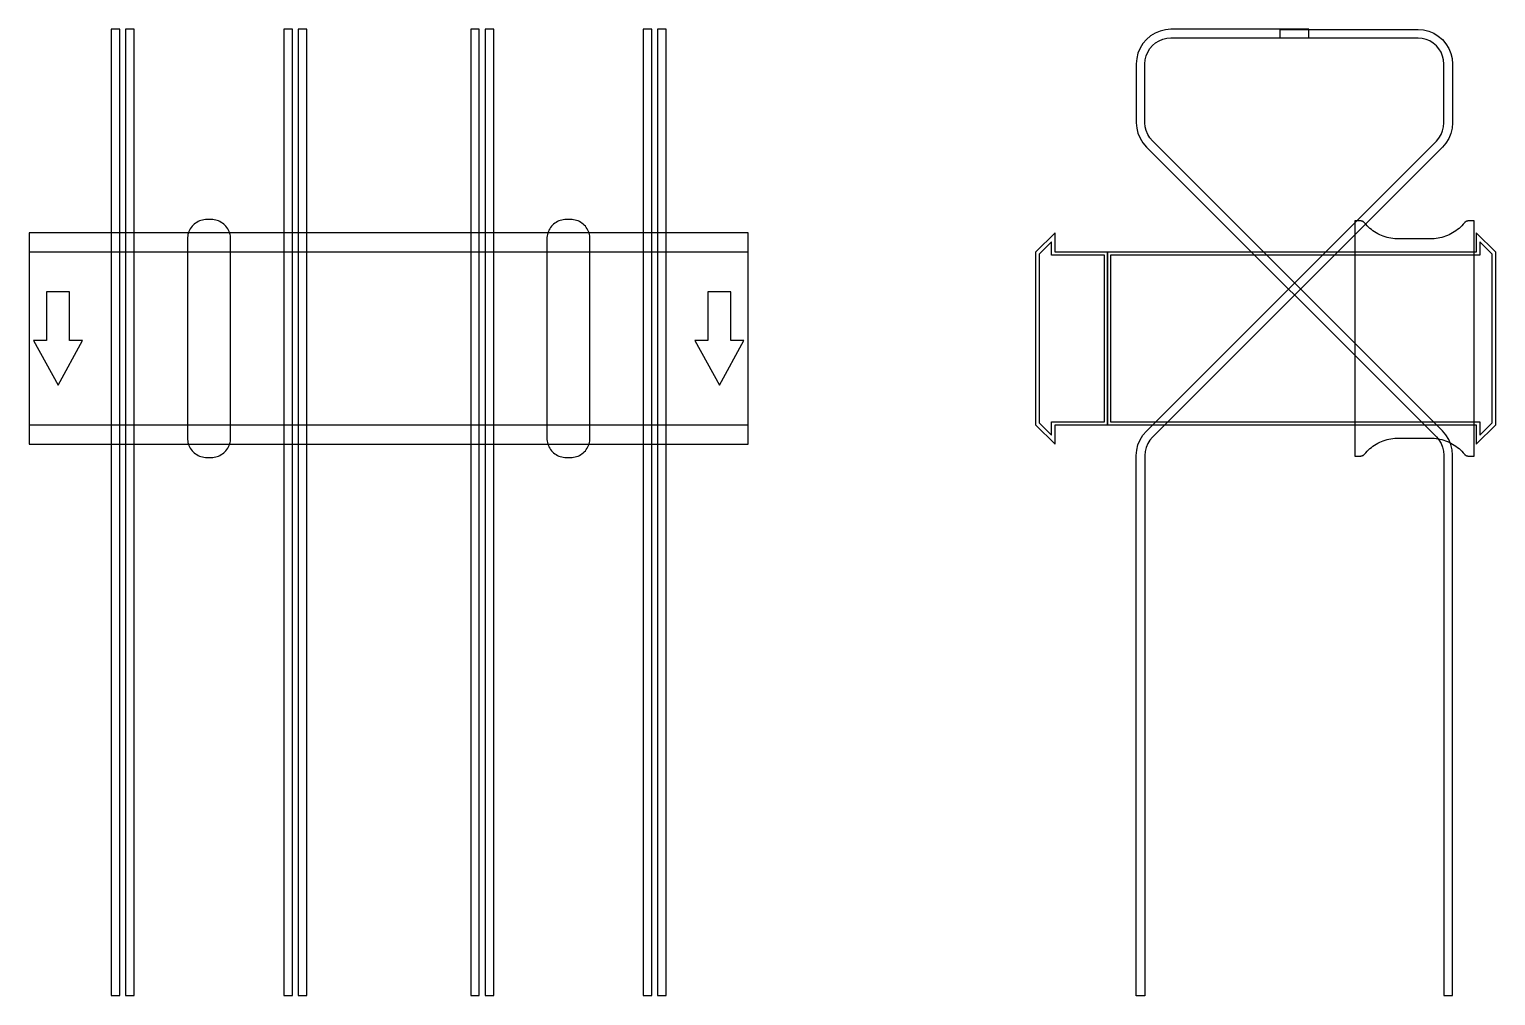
# Model space of a CAD drawing. Extents: x 0 to 1020, y -457 to 215.
import ezdxf

# ---------------------------------------------------------------- set-up
doc = ezdxf.new("R2010")
doc.units = 0
doc.layers.add('Halfen', color=7, linetype='CONTINUOUS')

msp = doc.modelspace()

# ---------------------------------------------------------------- linework, layer by layer
at = {"layer": 'Halfen', "color": 7}
for points in [[(63, -457.177), (63, 215.147), (57, 215.147), (57, -457.177)], [(73, -457.177), (73, 215.147), (67, 215.147), (67, -457.177)], [(183, -457.177), (183, 215.147), (177, 215.147), (177, -457.177)], [(193, -457.177), (193, 215.147), (187, 215.147), (187, -457.177)], [(313, -457.177), (313, 215.147), (307, 215.147), (307, -457.177)], [(323, -457.177), (323, 215.147), (317, 215.147), (317, -457.177)], [(433, -457.177), (433, 215.147), (427, 215.147), (427, -457.177)], [(443, -457.177), (443, 215.147), (437, 215.147), (437, -457.177)], [(990, -457.177), (990, -81.213), (989.705, -77.459), (988.825, -73.797), (987.384, -70.317), (985.416, -67.106), (982.971, -64.243), (781.272, 137.456), (779.438, 139.604), (777.962, 142.012), (776.881, 144.621), (776.222, 147.368), (776, 150.184), (776, 191.147), (776.222, 193.963), (776.881, 196.71), (777.962, 199.319), (779.438, 201.728), (781.272, 203.875), (783.42, 205.71), (785.828, 207.186), (788.438, 208.266), (791.184, 208.926), (794, 209.147), (890, 209.147), (890, 215.147), (794, 215.147), (790.246, 214.852), (786.584, 213.973), (783.104, 212.532), (779.893, 210.564), (777.029, 208.118), (774.584, 205.254), (772.616, 202.043), (771.175, 198.564), (770.295, 194.902), (770, 191.147), (770, 150.184), (770.295, 146.429), (771.175, 142.767), (772.616, 139.288), (774.584, 136.077), (777.029, 133.213), (978.728, -68.485), (980.562, -70.633), (982.038, -73.041), (983.119, -75.651), (983.778, -78.397), (984, -81.213), (984, -457.177)], [(770, -457.324), (770, -81.361), (770.295, -77.606), (771.175, -73.944), (772.616, -70.465), (774.584, -67.254), (777.029, -64.39), (978.728, 137.308), (980.562, 139.456), (982.038, 141.865), (983.119, 144.474), (983.778, 147.221), (984, 150.036), (984, 191), (983.778, 193.816), (983.119, 196.562), (982.038, 199.172), (980.562, 201.58), (978.728, 203.728), (976.58, 205.562), (974.172, 207.038), (971.562, 208.119), (968.816, 208.778), (966, 209), (870, 209), (870, 215), (966, 215), (969.754, 214.705), (973.416, 213.825), (976.896, 212.384), (980.107, 210.416), (982.971, 207.971), (985.416, 205.107), (987.384, 201.896), (988.825, 198.416), (989.705, 194.754), (990, 191), (990, 150.036), (989.705, 146.282), (988.825, 142.62), (987.384, 139.141), (985.416, 135.929), (982.971, 133.066), (781.272, -68.633), (779.438, -70.78), (777.962, -73.189), (776.881, -75.798), (776.222, -78.545), (776, -81.361), (776, -457.324)], [(140, -69.3), (140, -56.8), (140, 69.3), (139.958, 70.359), (139.834, 71.412), (139.627, 72.452), (139.339, 73.472), (138.972, 74.466), (138.529, 75.429), (138.011, 76.354), (137.422, 77.235), (136.765, 78.068), (136.046, 78.846), (135.268, 79.565), (134.435, 80.222), (133.554, 80.811), (132.629, 81.329), (131.666, 81.772), (130.672, 82.139), (129.652, 82.427), (128.612, 82.634), (127.559, 82.758), (126.5, 82.8), (123.5, 82.8), (122.441, 82.758), (121.388, 82.634), (120.348, 82.427), (119.328, 82.139), (118.334, 81.772), (117.371, 81.329), (116.446, 80.811), (115.565, 80.222), (114.732, 79.565), (113.954, 78.846), (113.235, 78.068), (112.578, 77.235), (111.989, 76.354), (111.471, 75.429), (111.028, 74.466), (110.661, 73.472), (110.373, 72.452), (110.166, 71.412), (110.042, 70.359), (110, 69.3), (110, -56.8), (110, -69.3), (110.042, -70.359), (110.166, -71.412), (110.373, -72.452), (110.661, -73.472), (111.028, -74.466), (111.471, -75.429), (111.989, -76.354), (112.578, -77.235), (113.235, -78.068), (113.954, -78.846), (114.732, -79.565), (115.565, -80.222), (116.446, -80.811), (117.371, -81.329), (118.334, -81.772), (119.328, -82.139), (120.348, -82.427), (121.388, -82.634), (122.441, -82.758), (123.5, -82.8), (126.5, -82.8), (127.559, -82.758), (128.612, -82.634), (129.652, -82.427), (130.672, -82.139), (131.666, -81.772), (132.629, -81.329), (133.554, -80.811), (134.435, -80.222), (135.268, -79.565), (136.046, -78.846), (136.765, -78.068), (137.422, -77.235), (138.011, -76.354), (138.529, -75.429), (138.972, -74.466), (139.339, -73.472), (139.627, -72.452), (139.834, -71.412), (139.958, -70.359), (140, -69.3)], [(390, -69.3), (390, -56.8), (390, 69.3), (389.958, 70.359), (389.834, 71.412), (389.627, 72.452), (389.339, 73.472), (388.972, 74.466), (388.529, 75.429), (388.011, 76.354), (387.422, 77.235), (386.765, 78.068), (386.046, 78.846), (385.268, 79.565), (384.435, 80.222), (383.554, 80.811), (382.629, 81.329), (381.666, 81.772), (380.672, 82.139), (379.652, 82.427), (378.612, 82.634), (377.559, 82.758), (376.5, 82.8), (373.5, 82.8), (372.441, 82.758), (371.388, 82.634), (370.348, 82.427), (369.328, 82.139), (368.334, 81.772), (367.371, 81.329), (366.446, 80.811), (365.565, 80.222), (364.732, 79.565), (363.954, 78.846), (363.235, 78.068), (362.578, 77.235), (361.989, 76.354), (361.471, 75.429), (361.028, 74.466), (360.661, 73.472), (360.373, 72.452), (360.166, 71.412), (360.042, 70.359), (360, 69.3), (360, -56.8), (360, -69.3), (360.042, -70.359), (360.166, -71.412), (360.373, -72.452), (360.661, -73.472), (361.028, -74.466), (361.471, -75.429), (361.989, -76.354), (362.578, -77.235), (363.235, -78.068), (363.954, -78.846), (364.732, -79.565), (365.565, -80.222), (366.446, -80.811), (367.371, -81.329), (368.334, -81.772), (369.328, -82.139), (370.348, -82.427), (371.388, -82.634), (372.441, -82.758), (373.5, -82.8), (376.5, -82.8), (377.559, -82.758), (378.612, -82.634), (379.652, -82.427), (380.672, -82.139), (381.666, -81.772), (382.629, -81.329), (383.554, -80.811), (384.435, -80.222), (385.268, -79.565), (386.046, -78.846), (386.765, -78.068), (387.422, -77.235), (388.011, -76.354), (388.529, -75.429), (388.972, -74.466), (389.339, -73.472), (389.627, -72.452), (389.834, -71.412), (389.958, -70.359), (390, -69.3)], [(1005, -81.8), (1005, 81.8), (1001, 81.8), (1000.846, 81.797), (1000.691, 81.786), (1000.538, 81.769), (1000.385, 81.746), (1000.234, 81.715), (1000.084, 81.678), (999.936, 81.634), (999.789, 81.584), (999.646, 81.527), (999.505, 81.464), (999.366, 81.395), (999.231, 81.32), (999.1, 81.239), (998.972, 81.153), (998.848, 81.06), (998.728, 80.963), (998.613, 80.86), (998.502, 80.752), (998.397, 80.639), (998.296, 80.522), (997.41, 79.491), (996.479, 78.5), (995.505, 77.551), (994.491, 76.646), (993.437, 75.787), (992.347, 74.975), (991.222, 74.211), (990.064, 73.499), (988.876, 72.838), (987.66, 72.23), (986.418, 71.676), (985.153, 71.178), (983.867, 70.736), (982.563, 70.351), (981.243, 70.024), (979.911, 69.756), (978.567, 69.547), (977.216, 69.397), (975.859, 69.307), (974.5, 69.277), (952.5, 69.277), (951.141, 69.307), (949.784, 69.397), (948.433, 69.547), (947.089, 69.756), (945.757, 70.024), (944.437, 70.351), (943.133, 70.736), (941.847, 71.178), (940.582, 71.676), (939.34, 72.23), (938.124, 72.838), (936.936, 73.499), (935.778, 74.211), (934.653, 74.975), (933.563, 75.787), (932.509, 76.646), (931.495, 77.551), (930.521, 78.5), (929.59, 79.491), (928.704, 80.522), (928.603, 80.639), (928.498, 80.752), (928.387, 80.86), (928.272, 80.963), (928.152, 81.06), (928.028, 81.153), (927.9, 81.239), (927.769, 81.32), (927.634, 81.395), (927.495, 81.464), (927.354, 81.527), (927.211, 81.584), (927.064, 81.634), (926.916, 81.678), (926.766, 81.715), (926.615, 81.746), (926.462, 81.769), (926.309, 81.786), (926.154, 81.797), (926, 81.8), (922, 81.8), (922, -81.8), (926, -81.8), (926.154, -81.797), (926.309, -81.786), (926.462, -81.769), (926.615, -81.746), (926.766, -81.715), (926.916, -81.678), (927.064, -81.634), (927.211, -81.584), (927.354, -81.527), (927.495, -81.464), (927.634, -81.395), (927.769, -81.32), (927.9, -81.239), (928.028, -81.153), (928.152, -81.06), (928.272, -80.963), (928.387, -80.86), (928.498, -80.752), (928.603, -80.639), (928.704, -80.522), (929.59, -79.491), (930.521, -78.5), (931.495, -77.551), (932.509, -76.646), (933.563, -75.787), (934.653, -74.975), (935.778, -74.211), (936.936, -73.499), (938.124, -72.838), (939.34, -72.23), (940.582, -71.676), (941.847, -71.178), (943.133, -70.736), (944.437, -70.351), (945.757, -70.024), (947.089, -69.756), (948.433, -69.547), (949.784, -69.397), (951.141, -69.307), (952.5, -69.277), (974.5, -69.277), (975.859, -69.307), (977.216, -69.397), (978.567, -69.547), (979.911, -69.756), (981.243, -70.024), (982.563, -70.351), (983.867, -70.736), (985.153, -71.178), (986.418, -71.676), (987.66, -72.23), (988.876, -72.838), (990.064, -73.499), (991.222, -74.211), (992.347, -74.975), (993.437, -75.787), (994.491, -76.646), (995.505, -77.551), (996.479, -78.5), (997.41, -79.491), (998.296, -80.522), (998.397, -80.639), (998.502, -80.752), (998.613, -80.86), (998.728, -80.963), (998.848, -81.06), (998.972, -81.153), (999.1, -81.239), (999.231, -81.32), (999.366, -81.395), (999.505, -81.464), (999.646, -81.527), (999.789, -81.584), (999.936, -81.634), (1000.084, -81.678), (1000.234, -81.715), (1000.385, -81.746), (1000.538, -81.769), (1000.691, -81.786), (1000.846, -81.797), (1001, -81.8)], [(0, -73.5), (500, -73.5), (500, 73.5), (0, 73.5)], [(750, -60), (750, 60), (713.5, 60), (713.5, 73.5), (700, 60), (700, -60), (713.5, -73.5), (713.5, -60)], [(1020, -60), (1020, 60), (1006.5, 73.5), (1006.5, 60), (750, 60), (750, -60), (1006.5, -60), (1006.5, -73.5)], [(748, -58), (748, 58), (711, 58), (711, 67.25), (702.5, 58.75), (702.5, -58.75), (711, -67.25), (711, -58)], [(1017.5, -58.75), (1017.5, 58.75), (1009, 67.25), (1009, 58), (752, 58), (752, -58), (1009, -58), (1009, -67.25)], [(0, -60), (500, -60), (500, 60), (0, 60)], [(20, -32.5), (37, -1.5), (28, -1.5), (28, 32.5), (12, 32.5), (12, -1.5), (3, -1.5)], [(480, -32.5), (497, -1.5), (488, -1.5), (488, 32.5), (472, 32.5), (472, -1.5), (463, -1.5)]]:
    msp.add_lwpolyline(points, close=True, dxfattribs=at)

doc.saveas('drawing.dxf')
